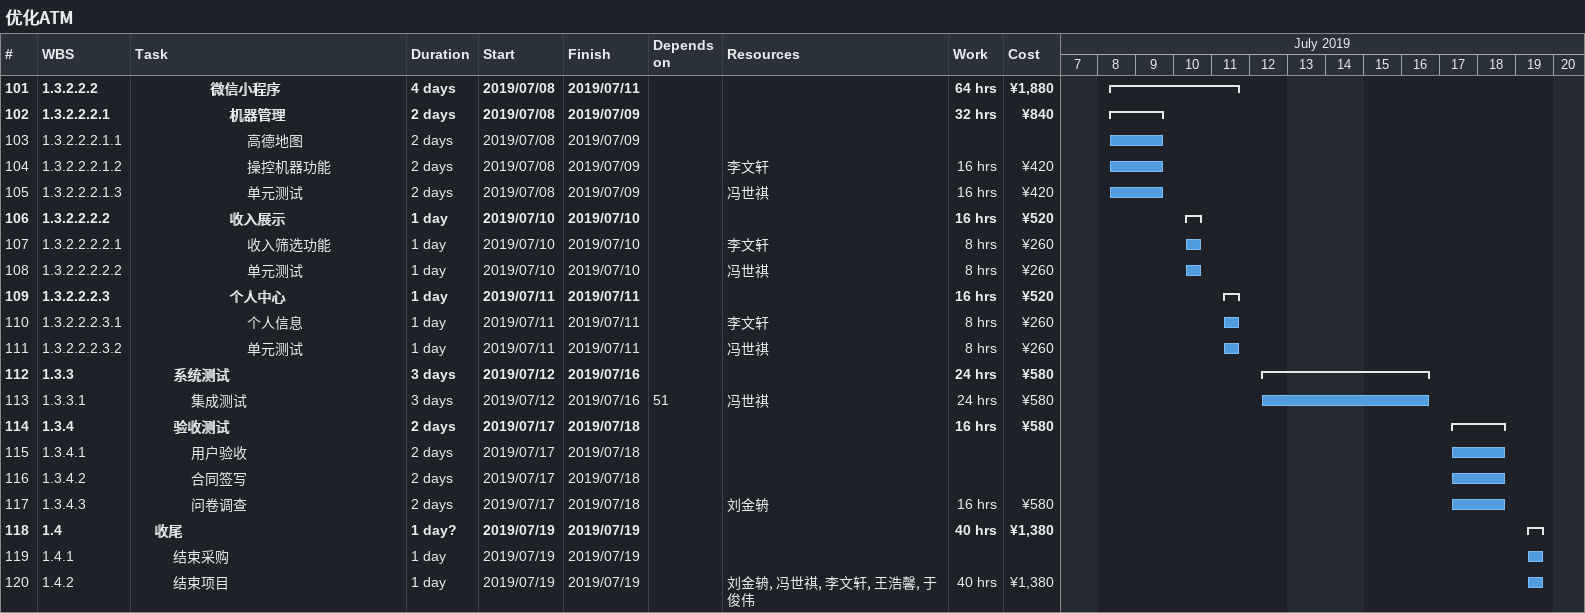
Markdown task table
优化ATM

| ID | WBS | Task | Duration | Start | Finish | Predecessors | Resources | Work (h) | Cost (¥) |
|---|---|---|---|---|---|---|---|---|---|
| 101 | 1.3.2.2.2 | **微信小程序** | 4d | 2019-07-08 | 2019-07-11 |  |  | 64 | 1880 |
| 102 | 1.3.2.2.2.1 | **机器管理** | 2d | 2019-07-08 | 2019-07-09 |  |  | 32 | 840 |
| 103 | 1.3.2.2.2.1.1 | 高德地图 | 2d | 2019-07-08 | 2019-07-09 |  |  |  |  |
| 104 | 1.3.2.2.2.1.2 | 操控机器功能 | 2d | 2019-07-08 | 2019-07-09 |  | 李文轩 | 16 | 420 |
| 105 | 1.3.2.2.2.1.3 | 单元测试 | 2d | 2019-07-08 | 2019-07-09 |  | 冯世祺 | 16 | 420 |
| 106 | 1.3.2.2.2.2 | **收入展示** | 1d | 2019-07-10 | 2019-07-10 |  |  | 16 | 520 |
| 107 | 1.3.2.2.2.2.1 | 收入筛选功能 | 1d | 2019-07-10 | 2019-07-10 |  | 李文轩 | 8 | 260 |
| 108 | 1.3.2.2.2.2.2 | 单元测试 | 1d | 2019-07-10 | 2019-07-10 |  | 冯世祺 | 8 | 260 |
| 109 | 1.3.2.2.2.3 | **个人中心** | 1d | 2019-07-11 | 2019-07-11 |  |  | 16 | 520 |
| 110 | 1.3.2.2.2.3.1 | 个人信息 | 1d | 2019-07-11 | 2019-07-11 |  | 李文轩 | 8 | 260 |
| 111 | 1.3.2.2.2.3.2 | 单元测试 | 1d | 2019-07-11 | 2019-07-11 |  | 冯世祺 | 8 | 260 |
| 112 | 1.3.3 | **系统测试** | 3d | 2019-07-12 | 2019-07-16 |  |  | 24 | 580 |
| 113 | 1.3.3.1 | 集成测试 | 3d | 2019-07-12 | 2019-07-16 | 51 | 冯世祺 | 24 | 580 |
| 114 | 1.3.4 | **验收测试** | 2d | 2019-07-17 | 2019-07-18 |  |  | 16 | 580 |
| 115 | 1.3.4.1 | 用户验收 | 2d | 2019-07-17 | 2019-07-18 |  |  |  |  |
| 116 | 1.3.4.2 | 合同签写 | 2d | 2019-07-17 | 2019-07-18 |  |  |  |  |
| 117 | 1.3.4.3 | 问卷调查 | 2d | 2019-07-17 | 2019-07-18 |  | 刘金辀 | 16 | 580 |
| 118 | 1.4 | **收尾** | 1d? | 2019-07-19 | 2019-07-19 |  |  | 40 | 1380 |
| 119 | 1.4.1 | 结束采购 | 1d | 2019-07-19 | 2019-07-19 |  |  |  |  |
| 120 | 1.4.2 | 结束项目 | 1d | 2019-07-19 | 2019-07-19 |  | 刘金辀, 冯世祺, 李文轩, 王浩馨, 于俊伟 | 40 | 1380 |
